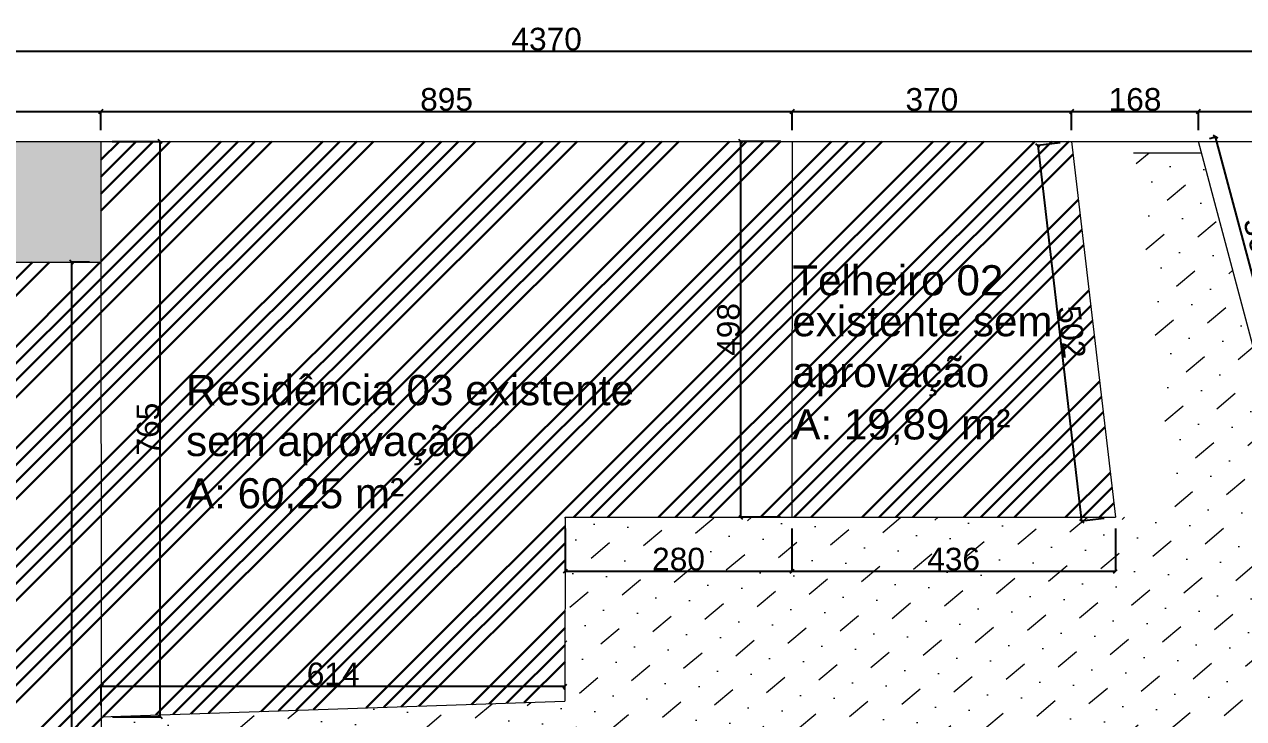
# Model space of a CAD drawing. Header units: millimetres. Extents: x -9997 to 44619, y -1295 to 91103.
# Drawn here: x 28684 to 30299, y 34848 to 35768 of the extents above; entities that cross this region are included whole.
import ezdxf

# ---------------------------------------------------------------- set-up
doc = ezdxf.new("R2010")
doc.units = ezdxf.units.MM
doc.header["$LTSCALE"] = 0.1
doc.layers.get('0').update_dxf_attribs({"lineweight": 5})
for name, color, linetype, lineweight in [('alvenaria', 5, 'Continuous', 9), ('Cotas', 250, 'Continuous', 30), ('Hachuras', 250, 'Continuous', 0)]:
    doc.layers.add(name, color=color, linetype=linetype, lineweight=lineweight)
doc.layers.add('nome de ambiente', color=3, linetype='Continuous')
doc.styles.get("Standard").update_dxf_attribs({"font": 'arial.ttf'})
doc.dimstyles.new('ISO-25', dxfattribs={"dimtxt": 30, "dimasz": 5, "dimexe": 0, "dimexo": 15, "dimtad": 1, "dimtxsty": 'Standard', "dimblk": 'OBLIQUE', "dimcen": 0, "dimclrd": 7, "dimclre": 7, "dimclrt": 7, "dimadec": 8, "dimazin": 0, "dimtfac": 1, "dimtmove": 0, "dimatfit": 3, "dimldrblk": 'OBLIQUE', "dimfxl": 5, "dimtfillclr": 250, "dimarcsym": 0})

# ---------------------------------------------------------------- blocks, each defined once
blk = doc.blocks.new('_Oblique')
at = {"color": 0, "linetype": 'ByBlock', "lineweight": -2}
blk.add_line((-0.5, -0.5), (0.5, 0.5), dxfattribs=at)
blk = doc.blocks.new('*D64')
at = {"layer": 'alvenaria', "color": 7, "linetype": 'ByBlock', "lineweight": -2, "transparency": 16777216}
for p, q in [((27185.7, 35627.7), (27185.7, 35652.4)), ((28785.7, 35627.7), (28785.7, 35652.4))]:
    blk.add_line(p, q, dxfattribs=at)
at = {"layer": 'alvenaria', "color": 7, "lineweight": -2, "transparency": 16777216}
blk.add_line((27185.7, 35652.4), (28785.7, 35652.4), dxfattribs=at)
at = {"layer": 'Defpoints', "color": 0, "linetype": 'ByBlock', "transparency": 16777216}
for p in [(28785.7, 35652.4), (27185.7, 35612.7), (28785.7, 35612.7)]:
    blk.add_point(p, dxfattribs=at)
at = {"layer": 'alvenaria', "color": 7, "linetype": 'ByBlock', "lineweight": -2, "transparency": 16777216, "xscale": 5, "yscale": 5, "zscale": 5, "rotation": 180}
blk.add_blockref('_Oblique', (27185.7, 35652.4), dxfattribs=at)
at = {"layer": 'alvenaria', "color": 7, "linetype": 'ByBlock', "lineweight": -2, "transparency": 16777216, "xscale": 5, "yscale": 5, "zscale": 5}
blk.add_blockref('_Oblique', (28785.7, 35652.4), dxfattribs=at)
at = {"layer": 'alvenaria', "color": 7, "linetype": 'ByBlock', "lineweight": 0, "transparency": 16777216, "insert": (27985.7, 35668.3), "char_height": 30, "attachment_point": 5}
blk.add_mtext('1600', dxfattribs=at)
blk = doc.blocks.new('*D65')
at = {"layer": 'alvenaria', "color": 7, "linetype": 'ByBlock', "lineweight": -2, "transparency": 16777216}
for p, q in [((28785.7, 35627.7), (28785.7, 35652.4)), ((29701.2, 35627.7), (29701.2, 35652.4))]:
    blk.add_line(p, q, dxfattribs=at)
at = {"layer": 'alvenaria', "color": 7, "lineweight": -2, "transparency": 16777216}
blk.add_line((28785.7, 35652.4), (29701.2, 35652.4), dxfattribs=at)
at = {"layer": 'Defpoints', "color": 0, "linetype": 'ByBlock', "transparency": 16777216}
for p in [(29701.2, 35652.4), (28785.7, 35612.7), (29701.2, 35612.7)]:
    blk.add_point(p, dxfattribs=at)
at = {"layer": 'alvenaria', "color": 7, "linetype": 'ByBlock', "lineweight": -2, "transparency": 16777216, "xscale": 5, "yscale": 5, "zscale": 5, "rotation": 180}
blk.add_blockref('_Oblique', (28785.7, 35652.4), dxfattribs=at)
at = {"layer": 'alvenaria', "color": 7, "linetype": 'ByBlock', "lineweight": -2, "transparency": 16777216, "xscale": 5, "yscale": 5, "zscale": 5}
blk.add_blockref('_Oblique', (29701.2, 35652.4), dxfattribs=at)
at = {"layer": 'alvenaria', "color": 7, "linetype": 'ByBlock', "lineweight": 0, "transparency": 16777216, "insert": (29243.5, 35668.3), "char_height": 30, "attachment_point": 5}
blk.add_mtext('895', dxfattribs=at)
blk = doc.blocks.new('*D66')
at = {"layer": 'alvenaria', "color": 7, "linetype": 'ByBlock', "lineweight": -2, "transparency": 16777216}
for p, q in [((29701.2, 35627.7), (29701.2, 35652.4)), ((30071.2, 35627.7), (30071.2, 35652.4))]:
    blk.add_line(p, q, dxfattribs=at)
at = {"layer": 'alvenaria', "color": 7, "lineweight": -2, "transparency": 16777216}
blk.add_line((29701.2, 35652.4), (30071.2, 35652.4), dxfattribs=at)
at = {"layer": 'Defpoints', "color": 0, "linetype": 'ByBlock', "transparency": 16777216}
for p in [(30071.2, 35652.4), (29701.2, 35612.7), (30071.2, 35612.7)]:
    blk.add_point(p, dxfattribs=at)
at = {"layer": 'alvenaria', "color": 7, "linetype": 'ByBlock', "lineweight": -2, "transparency": 16777216, "xscale": 5, "yscale": 5, "zscale": 5, "rotation": 180}
blk.add_blockref('_Oblique', (29701.2, 35652.4), dxfattribs=at)
at = {"layer": 'alvenaria', "color": 7, "linetype": 'ByBlock', "lineweight": -2, "transparency": 16777216, "xscale": 5, "yscale": 5, "zscale": 5}
blk.add_blockref('_Oblique', (30071.2, 35652.4), dxfattribs=at)
at = {"layer": 'alvenaria', "color": 7, "linetype": 'ByBlock', "lineweight": 0, "transparency": 16777216, "insert": (29886.2, 35668.3), "char_height": 30, "attachment_point": 5}
blk.add_mtext('370', dxfattribs=at)
blk = doc.blocks.new('*D67')
at = {"layer": 'alvenaria', "color": 7, "linetype": 'ByBlock', "lineweight": -2, "transparency": 16777216}
for p, q in [((30071.2, 35627.7), (30071.2, 35652.4)), ((30239.2, 35627.7), (30239.2, 35652.4))]:
    blk.add_line(p, q, dxfattribs=at)
at = {"layer": 'alvenaria', "color": 7, "lineweight": -2, "transparency": 16777216}
blk.add_line((30071.2, 35652.4), (30239.2, 35652.4), dxfattribs=at)
at = {"layer": 'Defpoints', "color": 0, "linetype": 'ByBlock', "transparency": 16777216}
for p in [(30239.2, 35652.4), (30071.2, 35612.7), (30239.2, 35612.7)]:
    blk.add_point(p, dxfattribs=at)
at = {"layer": 'alvenaria', "color": 7, "linetype": 'ByBlock', "lineweight": -2, "transparency": 16777216, "xscale": 5, "yscale": 5, "zscale": 5, "rotation": 180}
blk.add_blockref('_Oblique', (30071.2, 35652.4), dxfattribs=at)
at = {"layer": 'alvenaria', "color": 7, "linetype": 'ByBlock', "lineweight": -2, "transparency": 16777216, "xscale": 5, "yscale": 5, "zscale": 5}
blk.add_blockref('_Oblique', (30239.2, 35652.4), dxfattribs=at)
at = {"layer": 'alvenaria', "color": 7, "linetype": 'ByBlock', "lineweight": 0, "transparency": 16777216, "insert": (30155.2, 35668.3), "char_height": 30, "attachment_point": 5}
blk.add_mtext('168', dxfattribs=at)
blk = doc.blocks.new('*D68')
at = {"layer": 'alvenaria', "color": 7, "linetype": 'ByBlock', "lineweight": -2, "transparency": 16777216}
for p, q in [((30239.2, 35627.7), (30239.2, 35652.4)), ((31566.2, 35627.7), (31566.2, 35652.4))]:
    blk.add_line(p, q, dxfattribs=at)
at = {"layer": 'alvenaria', "color": 7, "lineweight": -2, "transparency": 16777216}
blk.add_line((30239.2, 35652.4), (31566.2, 35652.4), dxfattribs=at)
at = {"layer": 'Defpoints', "color": 0, "linetype": 'ByBlock', "transparency": 16777216}
for p in [(31566.2, 35652.4), (30239.2, 35612.7), (31566.2, 35612.7)]:
    blk.add_point(p, dxfattribs=at)
at = {"layer": 'alvenaria', "color": 7, "linetype": 'ByBlock', "lineweight": -2, "transparency": 16777216, "xscale": 5, "yscale": 5, "zscale": 5, "rotation": 180}
blk.add_blockref('_Oblique', (30239.2, 35652.4), dxfattribs=at)
at = {"layer": 'alvenaria', "color": 7, "linetype": 'ByBlock', "lineweight": -2, "transparency": 16777216, "xscale": 5, "yscale": 5, "zscale": 5}
blk.add_blockref('_Oblique', (31566.2, 35652.4), dxfattribs=at)
at = {"layer": 'alvenaria', "color": 7, "linetype": 'ByBlock', "lineweight": 0, "transparency": 16777216, "insert": (30902.7, 35668.3), "char_height": 30, "attachment_point": 5}
blk.add_mtext('1327', dxfattribs=at)
blk = doc.blocks.new('*D70')
at = {"layer": 'alvenaria', "color": 7, "linetype": 'ByBlock', "lineweight": -2, "transparency": 16777216}
for p, q in [((27185.7, 35627.7), (27185.7, 35732.3)), ((31566.2, 35627.7), (31566.2, 35732.3))]:
    blk.add_line(p, q, dxfattribs=at)
at = {"layer": 'alvenaria', "color": 7, "lineweight": -2, "transparency": 16777216}
blk.add_line((27185.7, 35732.3), (31566.2, 35732.3), dxfattribs=at)
at = {"layer": 'Defpoints', "color": 0, "linetype": 'ByBlock', "transparency": 16777216}
for p in [(31566.2, 35732.3), (27185.7, 35612.7), (31566.2, 35612.7)]:
    blk.add_point(p, dxfattribs=at)
at = {"layer": 'alvenaria', "color": 7, "linetype": 'ByBlock', "lineweight": -2, "transparency": 16777216, "xscale": 5, "yscale": 5, "zscale": 5, "rotation": 180}
blk.add_blockref('_Oblique', (27185.7, 35732.3), dxfattribs=at)
at = {"layer": 'alvenaria', "color": 7, "linetype": 'ByBlock', "lineweight": -2, "transparency": 16777216, "xscale": 5, "yscale": 5, "zscale": 5}
blk.add_blockref('_Oblique', (31566.2, 35732.3), dxfattribs=at)
at = {"layer": 'alvenaria', "color": 7, "linetype": 'ByBlock', "lineweight": 0, "transparency": 16777216, "insert": (29376, 35748.2), "char_height": 30, "attachment_point": 5}
blk.add_mtext('4370', dxfattribs=at)
blk = doc.blocks.new('*D79')
at = {"layer": 'alvenaria', "color": 7, "linetype": 'ByBlock', "lineweight": -2, "transparency": 16777216}
for p, q in [((29700.9, 35099.6), (29700.9, 35043)), ((30129.2, 35099.6), (30129.2, 35043))]:
    blk.add_line(p, q, dxfattribs=at)
at = {"layer": 'alvenaria', "color": 7, "lineweight": -2, "transparency": 16777216}
blk.add_line((29700.9, 35043), (30129.2, 35043), dxfattribs=at)
at = {"layer": 'Defpoints', "color": 0, "linetype": 'ByBlock', "transparency": 16777216}
for p in [(29700.9, 35114.6), (30129.2, 35114.6), (30129.2, 35043)]:
    blk.add_point(p, dxfattribs=at)
at = {"layer": 'alvenaria', "color": 7, "linetype": 'ByBlock', "lineweight": -2, "transparency": 16777216, "xscale": 5, "yscale": 5, "zscale": 5, "rotation": 180}
blk.add_blockref('_Oblique', (29700.9, 35043), dxfattribs=at)
at = {"layer": 'alvenaria', "color": 7, "linetype": 'ByBlock', "lineweight": -2, "transparency": 16777216, "xscale": 5, "yscale": 5, "zscale": 5}
blk.add_blockref('_Oblique', (30129.2, 35043), dxfattribs=at)
at = {"layer": 'alvenaria', "color": 7, "linetype": 'ByBlock', "lineweight": 0, "transparency": 16777216, "insert": (29915, 35059), "char_height": 30, "attachment_point": 5}
blk.add_mtext('436', dxfattribs=at)
blk = doc.blocks.new('*D80')
at = {"layer": 'alvenaria', "color": 7, "linetype": 'ByBlock', "lineweight": -2, "transparency": 16777216}
for p, q in [((28800.7, 35612.7), (28864.2, 35612.7)), ((28801.2, 34850.3), (28864.2, 34850.3))]:
    blk.add_line(p, q, dxfattribs=at)
at = {"layer": 'alvenaria', "color": 7, "lineweight": -2, "transparency": 16777216}
blk.add_line((28864.2, 34850.3), (28864.2, 35612.7), dxfattribs=at)
at = {"layer": 'Defpoints', "color": 0, "linetype": 'ByBlock', "transparency": 16777216}
for p in [(28785.7, 35612.7), (28864.2, 35612.7), (28786.2, 34850.3)]:
    blk.add_point(p, dxfattribs=at)
at = {"layer": 'alvenaria', "color": 7, "linetype": 'ByBlock', "lineweight": -2, "transparency": 16777216, "xscale": 5, "yscale": 5, "zscale": 5}
for p, rotation in [((28864.2, 35612.7), 90), ((28864.2, 34850.3), 270)]:
    blk.add_blockref('_Oblique', p, dxfattribs=dict(at, rotation=rotation))
at = {"layer": 'alvenaria', "color": 7, "linetype": 'ByBlock', "lineweight": 0, "transparency": 16777216, "insert": (28848.3, 35231.5), "char_height": 30, "attachment_point": 5, "rotation": 90}
blk.add_mtext('765', dxfattribs=at)
blk = doc.blocks.new('*D81')
at = {"layer": 'alvenaria', "color": 7, "linetype": 'ByBlock', "lineweight": -2, "transparency": 16777216}
for p, q in [((29686.2, 35612.7), (29633, 35612.7)), ((29685.9, 35114.6), (29633, 35114.6))]:
    blk.add_line(p, q, dxfattribs=at)
at = {"layer": 'alvenaria', "color": 7, "lineweight": -2, "transparency": 16777216}
blk.add_line((29633, 35114.6), (29633, 35612.7), dxfattribs=at)
at = {"layer": 'Defpoints', "color": 0, "linetype": 'ByBlock', "transparency": 16777216}
for p in [(29633, 35612.7), (29701.2, 35612.7), (29700.9, 35114.6)]:
    blk.add_point(p, dxfattribs=at)
at = {"layer": 'alvenaria', "color": 7, "linetype": 'ByBlock', "lineweight": -2, "transparency": 16777216, "xscale": 5, "yscale": 5, "zscale": 5}
for p, rotation in [((29633, 35612.7), 90), ((29633, 35114.6), 270)]:
    blk.add_blockref('_Oblique', p, dxfattribs=dict(at, rotation=rotation))
at = {"layer": 'alvenaria', "color": 7, "linetype": 'ByBlock', "lineweight": 0, "transparency": 16777216, "insert": (29617, 35363.6), "char_height": 30, "attachment_point": 5, "rotation": 90}
blk.add_mtext('498', dxfattribs=at)
blk = doc.blocks.new('*D82')
at = {"layer": 'alvenaria', "color": 7, "linetype": 'ByBlock', "lineweight": -2, "transparency": 16777216}
for p, q in [((30056.3, 35611), (30026.5, 35607.5)), ((30114.3, 35112.8), (30084.5, 35109.4))]:
    blk.add_line(p, q, dxfattribs=at)
at = {"layer": 'alvenaria', "color": 7, "lineweight": -2, "transparency": 16777216}
blk.add_line((30026.5, 35607.5), (30084.5, 35109.4), dxfattribs=at)
at = {"layer": 'Defpoints', "color": 0, "linetype": 'ByBlock', "transparency": 16777216}
for p in [(30071.2, 35612.7), (30084.5, 35109.4), (30129.2, 35114.6)]:
    blk.add_point(p, dxfattribs=at)
at = {"layer": 'alvenaria', "color": 7, "linetype": 'ByBlock', "lineweight": -2, "transparency": 16777216, "xscale": 5, "yscale": 5, "zscale": 5}
for p, rotation in [((30026.5, 35607.5), 96.64616055561596), ((30084.5, 35109.4), 276.6461605556159)]:
    blk.add_blockref('_Oblique', p, dxfattribs=dict(at, rotation=rotation))
at = {"layer": 'alvenaria', "color": 7, "linetype": 'ByBlock', "lineweight": 0, "transparency": 16777216, "insert": (30071.3, 35360.3), "char_height": 30, "attachment_point": 5, "rotation": 276.6462}
blk.add_mtext('502', dxfattribs=at)
blk = doc.blocks.new('*D93')
at = {"layer": 'alvenaria', "color": 7, "linetype": 'ByBlock', "lineweight": -2, "transparency": 16777216}
for p, q in [((30253.7, 35616.6), (30261.9, 35618.8)), ((30346.9, 35266.9), (30355.1, 35269.1))]:
    blk.add_line(p, q, dxfattribs=at)
at = {"layer": 'alvenaria', "color": 7, "lineweight": -2, "transparency": 16777216}
blk.add_line((30355.1, 35269.1), (30261.9, 35618.8), dxfattribs=at)
at = {"layer": 'Defpoints', "color": 0, "linetype": 'ByBlock', "transparency": 16777216}
for p in [(30239.2, 35612.7), (30261.9, 35618.8), (30332.4, 35263)]:
    blk.add_point(p, dxfattribs=at)
at = {"layer": 'alvenaria', "color": 7, "linetype": 'ByBlock', "lineweight": -2, "transparency": 16777216, "xscale": 5, "yscale": 5, "zscale": 5}
for p, rotation in [((30261.9, 35618.8), 104.9195910400002), ((30355.1, 35269.1), 284.9195910400002)]:
    blk.add_blockref('_Oblique', p, dxfattribs=dict(at, rotation=rotation))
at = {"layer": 'alvenaria', "color": 7, "linetype": 'ByBlock', "lineweight": 0, "transparency": 16777216, "insert": (30326.5, 35448.7), "char_height": 30, "attachment_point": 5, "rotation": 284.9196}
blk.add_mtext('361,92', dxfattribs=at)
blk = doc.blocks.new('*D208')
at = {"layer": 'alvenaria', "color": 7, "linetype": 'ByBlock', "lineweight": -2, "transparency": 16777216}
for p, q in [((28770.8, 35452.7), (28747, 35452.7)), ((28741.6, 34266.8), (28747, 34266.8))]:
    blk.add_line(p, q, dxfattribs=at)
at = {"layer": 'alvenaria', "color": 7, "lineweight": -2, "transparency": 16777216}
blk.add_line((28747, 35452.7), (28747, 34266.8), dxfattribs=at)
at = {"layer": 'Defpoints', "color": 0, "linetype": 'ByBlock', "transparency": 16777216}
for p in [(28785.8, 35452.7), (28726.6, 34266.8), (28747, 34266.8)]:
    blk.add_point(p, dxfattribs=at)
at = {"layer": 'alvenaria', "color": 7, "linetype": 'ByBlock', "lineweight": -2, "transparency": 16777216, "xscale": 5, "yscale": 5, "zscale": 5}
for p, rotation in [((28747, 35452.7), 90), ((28747, 34266.8), 270)]:
    blk.add_blockref('_Oblique', p, dxfattribs=dict(at, rotation=rotation))
at = {"layer": 'alvenaria', "color": 7, "linetype": 'ByBlock', "lineweight": 0, "transparency": 16777216, "insert": (28728.4, 34557.3), "char_height": 30, "attachment_point": 5, "rotation": 90}
blk.add_mtext('1185,92', dxfattribs=at)
blk = doc.blocks.new('*D209')
at = {"layer": 'alvenaria', "color": 7, "linetype": 'ByBlock', "lineweight": -2, "transparency": 16777216}
for p, q in [((29400.5, 35099.6), (29400.5, 35043)), ((29700.9, 35099.6), (29700.9, 35043))]:
    blk.add_line(p, q, dxfattribs=at)
at = {"layer": 'alvenaria', "color": 7, "lineweight": -2, "transparency": 16777216}
blk.add_line((29400.5, 35043), (29700.9, 35043), dxfattribs=at)
at = {"layer": 'Defpoints', "color": 0, "linetype": 'ByBlock', "transparency": 16777216}
for p in [(29400.5, 35114.6), (29700.9, 35114.6), (29700.9, 35043)]:
    blk.add_point(p, dxfattribs=at)
at = {"layer": 'alvenaria', "color": 7, "linetype": 'ByBlock', "lineweight": -2, "transparency": 16777216, "xscale": 5, "yscale": 5, "zscale": 5, "rotation": 180}
blk.add_blockref('_Oblique', (29400.5, 35043), dxfattribs=at)
at = {"layer": 'alvenaria', "color": 7, "linetype": 'ByBlock', "lineweight": -2, "transparency": 16777216, "xscale": 5, "yscale": 5, "zscale": 5}
blk.add_blockref('_Oblique', (29700.9, 35043), dxfattribs=at)
at = {"layer": 'alvenaria', "color": 7, "linetype": 'ByBlock', "lineweight": 0, "transparency": 16777216, "insert": (29550.7, 35059), "char_height": 30, "attachment_point": 5}
blk.add_mtext('280', dxfattribs=at)
blk = doc.blocks.new('*D210')
at = {"layer": 'alvenaria', "color": 7, "linetype": 'ByBlock', "lineweight": -2, "transparency": 16777216}
for p, q in [((28786.2, 34865.3), (28786.2, 34890.8)), ((29400.3, 34885.8), (29400.3, 34890.8))]:
    blk.add_line(p, q, dxfattribs=at)
at = {"layer": 'alvenaria', "color": 7, "lineweight": -2, "transparency": 16777216}
blk.add_line((28786.2, 34890.8), (29400.3, 34890.8), dxfattribs=at)
at = {"layer": 'Defpoints', "color": 0, "linetype": 'ByBlock', "transparency": 16777216}
for p in [(29400.3, 34890.8), (29400.3, 34870.8), (28786.2, 34850.3)]:
    blk.add_point(p, dxfattribs=at)
at = {"layer": 'alvenaria', "color": 7, "linetype": 'ByBlock', "lineweight": -2, "transparency": 16777216, "xscale": 5, "yscale": 5, "zscale": 5, "rotation": 180}
blk.add_blockref('_Oblique', (28786.2, 34890.8), dxfattribs=at)
at = {"layer": 'alvenaria', "color": 7, "linetype": 'ByBlock', "lineweight": -2, "transparency": 16777216, "xscale": 5, "yscale": 5, "zscale": 5}
blk.add_blockref('_Oblique', (29400.3, 34890.8), dxfattribs=at)
at = {"layer": 'alvenaria', "color": 7, "linetype": 'ByBlock', "transparency": 16777216, "insert": (29093.3, 34906.8), "char_height": 30, "attachment_point": 5}
blk.add_mtext('614', dxfattribs=at)

msp = doc.modelspace()

# ---------------------------------------------------------------- hatches: boundary and pattern name
at = {"linetype": 'ByBlock', "lineweight": 0, "true_color": 0xc7c8ca}
h = msp.add_hatch(dxfattribs=at)
h.set_pattern_fill('AR-BRSTD', color=9, scale=0.12)
h.paths.add_polyline_path([(29301.965, 34091.799), (29316.965, 34091.799), (29316.965, 34094.883), (29346.965, 34094.883), (29376.965, 34094.883), (29406.965, 34094.883), (29436.965, 34094.883), (29466.965, 34094.883), (29496.965, 34094.883), (29526.965, 34094.883), (29556.965, 34094.883), (29586.965, 34094.883), (29601.965, 34091.799), (29601.965, 33930.984), (29633.978, 33930.984), (29673.978, 33930.984), (29688.934, 33930.984), (29681.21, 33959.973), (29673.486, 33988.962), (29665.732, 34018.064), (29658.008, 34047.053), (29650.284, 34076.041), (29642.56, 34105.03), (29639.424, 34116.799), (28786.663, 34116.799), (28786.913, 33706.799), (29748.667, 33706.799), (29743.001, 33728.064), (29735.277, 33757.053), (29727.553, 33786.041), (29719.829, 33815.03), (29712.105, 33844.018), (29704.381, 33873.007), (29699.591, 33890.984), (29673.978, 33890.984), (29633.978, 33890.984), (29593.978, 33890.984), (29586.965, 33890.984), (29586.965, 33884.883), (29586.965, 33854.883), (29556.965, 33854.883), (29526.965, 33854.883), (29496.965, 33854.883), (29466.965, 33854.883), (29436.965, 33854.883), (29406.965, 33854.883), (29376.965, 33854.883), (29346.965, 33854.883), (29316.965, 33854.883), (29316.965, 33884.883), (29316.965, 33891.799), (29301.965, 33891.799)])
h.paths.add_polyline_path([(29201.103, 33886.938), (29201.103, 33746.938), (28961.103, 33746.938), (28961.103, 33886.938)], flags=16)
h.paths.add_polyline_path([(29181.103, 33866.938), (29181.103, 33766.938), (28981.103, 33766.938), (28981.103, 33866.938)], flags=0)
h.paths.add_polyline_path([(29556.965, 33914.883), (29556.965, 33944.883), (29556.965, 33974.883), (29556.965, 34004.883), (29556.965, 34034.883), (29556.965, 34064.883), (29526.965, 34064.883), (29496.965, 34064.883), (29466.965, 34064.883), (29436.965, 34064.883), (29406.965, 34064.883), (29376.965, 34064.883), (29346.965, 34064.883), (29346.965, 34034.883), (29346.965, 34004.883), (29346.965, 33974.883), (29346.965, 33944.883), (29346.965, 33914.883), (29346.965, 33891.799), (29556.965, 33891.799)], flags=17)
h.paths.add_polyline_path([(29376.965, 33956.799), (29376.965, 34006.799), (29526.965, 34006.799), (29526.965, 33956.799)], flags=16)
h.paths.add_polyline_path([(29466.965, 34011.799), (29436.965, 34011.799), (29436.965, 34041.799), (29466.965, 34041.799)], flags=16)
h.paths.add_polyline_path([(29556.965, 33891.799), (29346.965, 33891.799), (29346.965, 33884.883), (29376.965, 33884.883), (29406.965, 33884.883), (29436.965, 33884.883), (29466.965, 33884.883), (29496.965, 33884.883), (29526.965, 33884.883), (29556.965, 33884.883)], flags=17)
h.paths.add_polyline_path([(29601.965, 34091.799), (29586.965, 34091.799), (29586.965, 34064.883), (29586.965, 34034.883), (29586.965, 34004.883), (29586.965, 33974.883), (29586.965, 33944.883), (29586.965, 33930.984), (29593.978, 33930.984), (29601.965, 33930.984)], flags=17)
h.paths.add_polyline_path([(29316.965, 33944.883), (29316.965, 33974.883), (29316.965, 34004.883), (29316.965, 34034.883), (29316.965, 34064.883), (29316.965, 34091.799), (29301.965, 34091.799), (29301.965, 33891.799), (29316.965, 33891.799), (29316.965, 33914.883)], flags=17)
h.paths.add_polyline_path([(29757.448, 34116.799), (29670.471, 34116.799), (29671.549, 34112.754), (29679.272, 34083.765), (29686.996, 34054.776), (29694.72, 34025.788), (29702.444, 33996.799), (29710.198, 33967.697), (29717.922, 33938.708), (29725.646, 33909.72), (29732.939, 33882.35), (29758.552, 33882.35), (29798.552, 33882.35), (29819.916, 33882.35)])
h.paths.add_polyline_path([(30038.448, 34116.799), (29757.448, 34116.799), (29819.916, 33882.35), (29838.552, 33882.35), (29878.552, 33882.35), (29918.552, 33882.35), (29958.552, 33882.35), (29998.552, 33882.35), (30038.552, 33882.35), (30078.552, 33882.35), (30100.916, 33882.35)])
h.paths.add_polyline_path([(29830.574, 33842.35), (29798.552, 33842.35), (29758.552, 33842.35), (29743.596, 33842.35), (29748.818, 33822.754), (29756.542, 33793.765), (29764.266, 33764.776), (29771.989, 33735.788), (29779.713, 33706.799), (29826.691, 33706.799), (29856.033, 33746.799)])
h.paths.add_polyline_path([(30111.574, 33842.35), (30078.552, 33842.35), (30038.552, 33842.35), (29998.552, 33842.35), (29958.552, 33842.35), (29918.552, 33842.35), (29878.552, 33842.35), (29838.552, 33842.35), (29830.574, 33842.35), (29856.033, 33746.799), (30137.033, 33746.799)])
h.paths.add_polyline_path([(30205.831, 33815.03), (30198.552, 33842.35), (30158.552, 33842.35), (30118.552, 33842.35), (30111.574, 33842.35), (30137.033, 33746.799), (30187.222, 33706.938), (30234.631, 33706.938), (30229.003, 33728.064), (30221.279, 33757.053), (30213.555, 33786.041)])
h.paths.add_polyline_path([(30167.211, 33959.973), (30159.488, 33988.962), (30151.764, 34017.95), (30144.04, 34046.939), (30136.316, 34075.928), (30128.592, 34104.916), (30125.426, 34116.799), (30038.448, 34116.799), (30100.916, 33882.35), (30118.552, 33882.35), (30158.552, 33882.35), (30187.894, 33882.35), (30182.659, 33901.996), (30174.935, 33930.984)])
h.paths.add_polyline_path([(31877.895, 33948.04), (31877.895, 33968.04), (31852.895, 33968.04), (31852.895, 33998.04), (31852.895, 34028.04), (31877.895, 34028.04), (31877.895, 34068.04), (31877.895, 34108.04), (31877.895, 34116.799), (30156.473, 34116.799), (30157.581, 34112.64), (30165.305, 34083.652), (30173.028, 34054.663), (30180.752, 34025.674), (30188.476, 33996.686), (30196.2, 33967.697), (30203.924, 33938.708), (30211.648, 33909.72), (30219.372, 33880.731), (30227.096, 33851.742), (30234.82, 33822.754), (30242.543, 33793.765), (30250.267, 33764.776), (30257.991, 33735.788), (30265.678, 33706.938), (31725.894, 33706.938), (31734.388, 33719.372), (31751.309, 33744.144), (31768.231, 33768.916), (31785.153, 33793.688), (31802.075, 33818.46), (31819.034, 33843.286), (31819.062, 33843.232), (31826.794, 33843.232), (31856.794, 33843.232), (31877.895, 33843.232), (31877.895, 33868.04), (31877.895, 33908.04)])
h.paths.add_polyline_path([(30645.894, 33886.938), (30645.894, 33746.938), (30405.894, 33746.938), (30405.894, 33886.938)], flags=16)
h.paths.add_polyline_path([(30625.894, 33866.938), (30625.894, 33766.938), (30425.894, 33766.938), (30425.894, 33866.938)], flags=0)
h.paths.add_polyline_path([(31145.894, 33886.938), (31145.894, 33746.938), (30905.894, 33746.938), (30905.894, 33886.938)], flags=16)
h.paths.add_polyline_path([(30925.894, 33866.938), (31125.894, 33866.938), (31125.894, 33766.938), (30925.894, 33766.938)], flags=0)
h.paths.add_polyline_path([(31000.925, 33844.799), (31030.925, 33844.799), (31030.925, 33814.799), (31000.925, 33814.799)], flags=0)
h.paths.add_polyline_path([(31405.894, 33886.938), (31645.894, 33886.938), (31645.894, 33746.938), (31405.894, 33746.938)], flags=16)
h.paths.add_polyline_path([(31425.894, 33866.938), (31625.894, 33866.938), (31625.894, 33766.938), (31425.894, 33766.938)], flags=0)
h.paths.add_polyline_path([(32554.715, 34289.954), (32524.986, 34293.973), (32495.256, 34297.993), (32465.527, 34302.013), (32435.797, 34306.033), (32433.223, 34315.696), (32425.499, 34344.684), (32420.35, 34364.01), (32387.715, 34355.315), (32349.064, 34345.016), (32310.412, 34334.718), (32271.761, 34324.419), (32233.109, 34314.12), (32194.457, 34303.822), (32155.806, 34293.523), (32117.154, 34283.225), (32123.591, 34259.068), (32104.265, 34253.918), (32113.015, 34221.081), (32123.313, 34182.429), (32133.612, 34143.778), (32143.91, 34105.126), (32154.209, 34066.475), (32161.933, 34037.486), (32169.657, 34008.498), (32177.38, 33979.509), (32148.392, 33971.785), (32119.403, 33964.061), (32113.051, 33987.901), (32073.051, 33987.901), (32054.915, 33987.901, -0.21422447), (31917.895, 33945.937), (31917.895, 33908.04), (31917.895, 33868.04), (31917.895, 33843.232), (31946.729, 33843.232), (31976.729, 33843.232), (31993.651, 33818.46), (32010.573, 33793.688), (32027.495, 33768.916), (32044.416, 33744.145), (32061.338, 33719.373), (32076.664, 33696.938, 0.46151001), (32590.765, 34284.324), (32590.556, 34285.108), (32584.445, 34285.934)])
h.paths.add_polyline_path([(32105.259, 34094.828), (32094.96, 34133.479), (32084.662, 34172.131), (32074.363, 34210.782), (32066.632, 34239.798, 0.05022202), (32040.096, 34262.693), (32020.526, 34257.479), (31981.874, 34247.18), (31943.223, 34236.882), (31933.489, 34234.288), (31964.794, 34116.799), (31917.895, 34116.799), (31917.895, 34108.04), (31917.895, 34068.04), (31917.895, 34028.04), (31942.895, 34028.04), (31953.051, 34027.901), (31993.051, 34027.901), (32033.051, 34027.901), (32073.051, 34027.901), (32088.695, 34027.901, 0.02759031), (32097.873, 34044.865), (32096.231, 34051.027), (32101.191, 34052.349, 0.03905917), (32109.667, 34078.284)], flags=17)
h.paths.add_polyline_path([(32054.915, 33987.901), (32033.051, 33987.901), (31993.051, 33987.901), (31953.051, 33987.901), (31942.895, 33987.901), (31942.895, 33968.04), (31917.895, 33968.04), (31917.895, 33948.04), (31917.895, 33945.937, 0.21422447)], flags=17)
h.paths.add_polyline_path([(32109.667, 34078.284, -0.03905917), (32101.191, 34052.349), (32115.557, 34056.176)], flags=17)
h.paths.add_polyline_path([(32097.873, 34044.865, -0.02759031), (32088.695, 34027.901), (32102.393, 34027.901)], flags=17)
h.paths.add_polyline_path([(32402.327, 34431.65), (32394.603, 34460.639), (32418.391, 34478.918), (32442.179, 34497.197), (32465.967, 34515.476), (32489.755, 34533.756), (32501.253, 34542.591), (32216.122, 35612.719), (31649.003, 35612.719), (31797.89, 35053.93, -0.3092385), (31931.102, 34553.973), (32000.494, 34293.537), (32010.227, 34296.13), (32048.879, 34306.429), (32042.442, 34330.586), (32071.431, 34338.31), (32100.419, 34346.034), (32106.856, 34321.876), (32145.507, 34332.175), (32184.159, 34342.473), (32222.81, 34352.772), (32261.462, 34363.071), (32300.114, 34373.369), (32338.765, 34383.668), (32377.417, 34393.966), (32410.051, 34402.661)])
h.paths.add_polyline_path([(31797.89, 35053.93), (31649.003, 35612.719), (31566.212, 35612.719), (31923.191, 34272.94), (31932.924, 34275.533), (31971.576, 34285.832), (32000.494, 34293.537), (31931.102, 34553.973, 0.3092385)])
h.paths.add_polyline_path([(32059.177, 34267.777), (32040.096, 34262.693, -0.05022202), (32066.632, 34239.798), (32065.614, 34243.62)], flags=17)
at = {"layer": 'Cotas', "linetype": 'ByBlock', "true_color": 0x136734}
h = msp.add_hatch(dxfattribs=at)
h.set_pattern_fill('AR-SAND', color=116, scale=0.5)
h.paths.add_polyline_path([(28785.749, 35612.719), (27185.749, 35612.719), (27185.847, 35452.719), (28785.847, 35452.719)])
at = {"layer": 'Cotas', "linetype": 'ByBlock'}
h = msp.add_hatch(dxfattribs=at)
h.set_pattern_fill('ANSI34', color=256, scale=5, angle=180)
h.paths.add_polyline_path([(28785.749, 35612.719), (28786.215, 34850.307), (29400.322, 34870.806), (29400.468, 35114.572), (29700.876, 35114.573), (29701.175, 35612.719)])
h.paths.add_polyline_path([(29700.876, 35114.573), (30129.219, 35114.575), (30071.175, 35612.719), (29701.175, 35612.719)])
h.paths.add_polyline_path([(28879.456, 35188.897), (28879.456, 35273.822), (28817.635, 35273.822), (28817.635, 35188.897)], flags=24)
h.paths.add_polyline_path([(29648.23, 35321.839), (29648.23, 35406.764), (29586.408, 35406.764), (29586.408, 35321.839)], flags=24)
h.paths.add_polyline_path([(28886.371, 35106.492), (29199.331, 35106.492), (29199.331, 35178.607), (28886.371, 35178.607)], flags=24)
h.paths.add_polyline_path([(28885.805, 35171.977), (29293.185, 35171.977), (29293.185, 35247.98), (28885.805, 35247.98)], flags=24)
h.paths.add_polyline_path([(28888.24, 35252.231), (29502.019, 35252.231), (29502.019, 35313.622), (28888.24, 35313.622)], flags=24)
h.paths.add_polyline_path([(30035.456, 35398.616), (30045.285, 35314.262), (30106.691, 35321.417), (30096.862, 35405.771)], flags=24)
h.paths.add_polyline_path([(29691.134, 35397.839), (29991.12, 35397.839), (29991.12, 35459.108), (29691.134, 35459.108)], flags=9)
h.paths.add_polyline_path([(29689.245, 35197.844), (30002.205, 35197.844), (30002.205, 35269.959), (29689.245, 35269.959)], flags=9)
h.paths.add_polyline_path([(29688.678, 35263.329), (29974.968, 35263.329), (29974.968, 35339.332), (29688.678, 35339.332)], flags=9)
h.paths.add_polyline_path([(29691.182, 35343.706), (30056.257, 35343.706), (30056.257, 35404.688), (29691.182, 35404.688)], flags=9)
h = msp.add_hatch(dxfattribs=at)
h.set_pattern_fill('ANSI34', color=256, scale=5, angle=180)
h.paths.add_polyline_path([(28785.847, 35452.719), (28336.571, 35452.719), (28336.571, 34266.799), (28786.571, 34266.799)])
h.paths.add_polyline_path([(28336.571, 35452.719), (28086.207, 35452.719), (28086.207, 34847.72), (28086.571, 34266.799), (28086.571, 34116.799), (28336.571, 34116.799), (28336.571, 34266.799)])
h.paths.add_polyline_path([(28086.207, 35452.719), (27185.847, 35452.719), (27186.216, 34847.72), (28086.207, 34847.72)])
h.paths.add_polyline_path([(28519.845, 34281.98), (28604.77, 34281.98), (28604.77, 34343.801), (28519.845, 34343.801)], flags=24)
h.paths.add_polyline_path([(28756.831, 34472.836), (28756.831, 34639.33), (28695.009, 34639.33), (28695.009, 34472.836)], flags=24)
h.paths.add_polyline_path([(28363.649, 34490.5), (28676.61, 34490.5), (28676.61, 34562.615), (28363.649, 34562.615)], flags=24)
h.paths.add_polyline_path([(28084.716, 34859.474), (28397.677, 34859.474), (28397.677, 34931.589), (28084.716, 34931.589)], flags=9)
h.paths.add_polyline_path([(28084.15, 34921.269), (28370.439, 34921.269), (28370.439, 34997.272), (28084.15, 34997.272)], flags=9)
h.paths.add_polyline_path([(28086.606, 35128.229), (28386.592, 35128.229), (28386.592, 35189.498), (28086.606, 35189.498)], flags=9)
h.paths.add_polyline_path([(28365.525, 34697.595), (28740.109, 34697.595), (28740.109, 34758.946), (28365.525, 34758.946)], flags=24)
h.paths.add_polyline_path([(28363.083, 34550.765), (28649.372, 34550.765), (28649.372, 34626.767), (28363.083, 34626.767)], flags=24)
h.paths.add_polyline_path([(28365.586, 34631.141), (28730.661, 34631.141), (28730.661, 34692.123), (28365.586, 34692.123)], flags=24)
h.paths.add_polyline_path([(28169.497, 34140.115), (28254.422, 34140.115), (28254.422, 34201.936), (28169.497, 34201.936)], flags=24)
h.paths.add_polyline_path([(28197.829, 34282.017), (28282.754, 34282.017), (28282.754, 34343.839), (28197.829, 34343.839)], flags=24)
h.paths.add_polyline_path([(28085.614, 34794.676), (28147.23, 34794.676), (28147.23, 34856.497), (28085.614, 34856.497)], flags=9)
h.paths.add_polyline_path([(28089.246, 34996.931), (28209.955, 34996.931), (28209.955, 35042.36), (28089.246, 35042.36)], flags=24)
h.paths.add_polyline_path([(28086.653, 35061.761), (28330.637, 35061.761), (28330.637, 35122.743), (28086.653, 35122.743)], flags=24)
h.paths.add_polyline_path([(27593.878, 34855.6), (27678.803, 34855.6), (27678.803, 34917.422), (27593.878, 34917.422)], flags=24)
h.paths.add_polyline_path([(27419.998, 35139.89), (27732.959, 35139.89), (27732.959, 35212.004), (27419.998, 35212.004)], flags=24)
h.paths.add_polyline_path([(27421.874, 35356.535), (27796.458, 35356.535), (27796.458, 35417.885), (27421.874, 35417.885)], flags=24)
h.paths.add_polyline_path([(27419.432, 35209.704), (27705.721, 35209.704), (27705.721, 35285.707), (27419.432, 35285.707)], flags=24)
h.paths.add_polyline_path([(27421.936, 35290.08), (27787.011, 35290.08), (27787.011, 35351.063), (27421.936, 35351.063)], flags=24)
at = {"layer": 'Hachuras', "linetype": 'ByBlock'}
h = msp.add_hatch(dxfattribs=at)
h.set_pattern_fill('MUDST', color=5, scale=5, angle=40)
h.paths.add_polyline_path([(30370.977, 35118.054), (30332.357, 35262.997), (30243.172, 35597.719), (30153.172, 35597.719), (30209.468, 35114.575), (29400.468, 35114.572), (29400.322, 34870.806), (28786.215, 34850.307), (28786.663, 34116.799), (29296.965, 34116.799), (29296.965, 34758.251), (29266.965, 34758.251), (29266.965, 34818.251), (29326.965, 34818.251), (29326.965, 34758.251), (29296.965, 34758.251), (29296.965, 34116.799), (30818.448, 34116.799), (30646.368, 34762.635), (30477.654, 34717.682)])
h.paths.add_polyline_path([(30162.567, 34147.375), (30188.567, 34147.375), (30188.567, 34121.375), (30162.567, 34121.375)], flags=16)
h.paths.add_polyline_path([(30163.567, 34146.375), (30187.567, 34146.375), (30187.567, 34122.375), (30163.567, 34122.375)], flags=0)
h.paths.add_polyline_path([(30196.167, 34147.712), (30222.167, 34147.712), (30222.167, 34121.712), (30196.167, 34121.712)], flags=16)
h.paths.add_polyline_path([(30742.298, 34137.189, -1), (30766.544, 34137.189, -1)], flags=16)
h.paths.add_polyline_path([(29762.577, 35027.79), (29847.502, 35027.79), (29847.502, 35089.611), (29762.577, 35089.611)], flags=24)
h.paths.add_polyline_path([(30385.996, 34140.115), (30470.921, 34140.115), (30470.921, 34201.936), (30385.996, 34201.936)], flags=24)
h.paths.add_polyline_path([(29858.719, 34140.115), (29943.644, 34140.115), (29943.644, 34201.936), (29858.719, 34201.936)], flags=24)
h.paths.add_polyline_path([(29200.514, 34145.538), (29343.699, 34145.538), (29343.699, 34207.359), (29200.514, 34207.359)], flags=24)
h.paths.add_polyline_path([(29301.993, 34300.291), (29301.993, 34601.919), (29253.468, 34601.919), (29253.468, 34300.291)], flags=24)

# ---------------------------------------------------------------- linework, layer by layer
at = {"lineweight": 0}
for p, q in [((27185.749, 35612.719), (31566.212, 35612.719)), ((28785.749, 35612.719), (28786.663, 34116.799)), ((29701.175, 35612.719), (29700.876, 35114.573)), ((30071.175, 35612.719), (30129.219, 35114.575)), ((30332.357, 35262.997), (30239.175, 35612.719)), ((30153.172, 35597.719), (30243.172, 35597.719)), ((27185.749, 35452.719), (28785.847, 35452.719)), ((29400.468, 35114.572), (29400.322, 34870.806)), ((29400.468, 35114.572), (30129.219, 35114.575)), ((28786.215, 34850.307), (29400.322, 34870.806))]:
    msp.add_line(p, q, dxfattribs=at)

# ---------------------------------------------------------------- texts
at = {"layer": 'nome de ambiente', "color": 18, "lineweight": 0, "true_color": 0x000000}
for s, p in [('Telheiro 02', (29701.346, 35408.733)), ('existente sem', (29701.346, 35354.524)), ('aprovação', (29701.346, 35287.102)), ('Residência 03 existente', (28898.472, 35263.172)), ('A: 19,89 m²', (29701.346, 35217.776)), ('sem aprovação', (28898.472, 35195.75)), ('A: 60,25 m²', (28898.472, 35126.424))]:
    msp.add_text(s, height=40, dxfattribs=at).set_placement(p)

# ---------------------------------------------------------------- dimensions: what is measured, and where the dimension line sits
at = {"layer": 'alvenaria', "color": 7, "linetype": 'ByBlock', "lineweight": 0, "true_color": 0xffffff}
dim = msp.add_linear_dim(base=(31566.212, 35732.279), p1=(27185.749, 35612.719), p2=(31566.212, 35612.719), text='4370', dimstyle='ISO-25', override={"dimclre": 7}, dxfattribs=at)
dim.commit()
dim.dimension.update_dxf_attribs({"geometry": '*D70', "text_midpoint": (29375.981, 35748.231)})
at = {"layer": 'alvenaria', "color": 18, "linetype": 'ByBlock', "lineweight": 0, "true_color": 0x000000}
dim = msp.add_linear_dim(base=(28785.749, 35652.389), p1=(27185.749, 35612.719), p2=(28785.749, 35612.719), dimstyle='ISO-25', dxfattribs=at)
dim.commit()
dim.dimension.update_dxf_attribs({"geometry": '*D64', "text_midpoint": (27985.749, 35668.331)})
for base, p1, p2, text, picture, middle in [((29701.175, 35652.389), (28785.749, 35612.719), (29701.175, 35612.719), '895', '*D65', (29243.462, 35668.331)), ((30071.175, 35652.389), (29701.175, 35612.719), (30071.175, 35612.719), '370', '*D66', (29886.175, 35668.341)), ((30239.175, 35652.389), (30071.175, 35612.719), (30239.175, 35612.719), '168', '*D67', (30155.175, 35668.331)), ((31566.212, 35652.389), (30239.175, 35612.719), (31566.212, 35612.719), '1327', '*D68', (30902.694, 35668.341))]:
    dim = msp.add_linear_dim(base=base, p1=p1, p2=p2, text=text, dimstyle='ISO-25', override={"dimtmove": 1}, dxfattribs=at)
    dim.commit()
    dim.dimension.update_dxf_attribs({"geometry": picture, "text_midpoint": middle})
dim = msp.add_aligned_dim(p1=(30332.357, 35262.997), p2=(30239.175, 35612.719), distance=-23.552, dimstyle='ISO-25', dxfattribs=at)
dim.commit()
dim.dimension.update_dxf_attribs({"geometry": '*D93', "text_midpoint": (30326.549, 35448.725)})
dim = msp.add_linear_dim(base=(28864.211, 35612.719), p1=(28786.215, 34850.307), p2=(28785.749, 35612.719), angle=90, text='765', dimstyle='ISO-25', dxfattribs=at)
dim.commit()
dim.dimension.update_dxf_attribs({"geometry": '*D80', "text_midpoint": (28864.211, 35231.513), "dimtype": 160})
dim = msp.add_linear_dim(base=(29632.985, 35612.719), p1=(29700.876, 35114.573), p2=(29701.175, 35612.719), angle=90, text='498', dimstyle='ISO-25', dxfattribs=at)
dim.commit()
dim.dimension.update_dxf_attribs({"geometry": '*D81', "text_midpoint": (29617.043, 35363.646)})
dim = msp.add_aligned_dim(p1=(30071.175, 35612.719), p2=(30129.219, 35114.575), distance=-45.014, text='502', dimstyle='ISO-25', dxfattribs=at)
dim.commit()
dim.dimension.update_dxf_attribs({"geometry": '*D82', "text_midpoint": (30071.321, 35360.282)})
dim = msp.add_linear_dim(base=(28747.009, 34266.799), p1=(28785.847, 35452.719), p2=(28726.571, 34266.799), angle=90, dimstyle='ISO-25', dxfattribs=at)
dim.commit()
dim.dimension.update_dxf_attribs({"geometry": '*D208', "text_midpoint": (28747.009, 34557.259), "dimtype": 160})
for base, p1, p2, text, picture, middle in [((29700.876, 35043.035), (29400.468, 35114.572), (29700.876, 35114.575), '280', '*D209', (29550.672, 35058.977)), ((30129.219, 35043.035), (29700.876, 35114.573), (30129.219, 35114.575), '436', '*D79', (29915.048, 35058.987))]:
    dim = msp.add_linear_dim(base=base, p1=p1, p2=p2, text=text, dimstyle='ISO-25', dxfattribs=at)
    dim.commit()
    dim.dimension.update_dxf_attribs({"geometry": picture, "text_midpoint": middle})
at = {"layer": 'alvenaria', "color": 30, "linetype": 'ByBlock', "true_color": 0xf26722}
dim = msp.add_linear_dim(base=(29400.322, 34890.808), p1=(28786.215, 34850.307), p2=(29400.322, 34870.806), text='614', dimstyle='ISO-25', dxfattribs=at)
dim.commit()
dim.dimension.update_dxf_attribs({"geometry": '*D210', "text_midpoint": (29093.268, 34906.75)})

doc.saveas('drawing.dxf')
